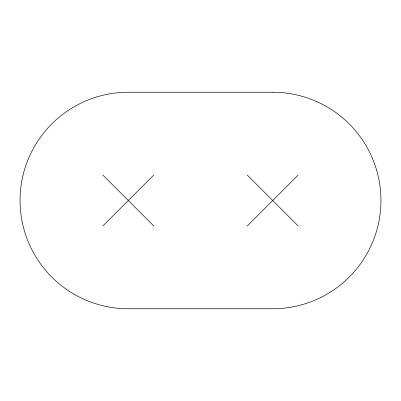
<?xml version="1.0" encoding="UTF-8"?>
<svg xmlns="http://www.w3.org/2000/svg" width="401" height="401" viewBox="0 0 401 401"><rect width="100%" height="100%" fill="white"/><g stroke="black" fill="none" stroke-linecap="round" stroke-linejoin="round"><path stroke-width="0.6" d="M102.801 226.019L153.839 174.981M247.161 226.019L298.199 174.981M247.161 174.981L298.199 226.019M102.801 174.981L153.839 226.019M272.68 92.23L128.32 92.23A108.27 108.27 0 0 0 20.05 200.5A108.27 108.27 0 0 0 128.32 308.77L272.68 308.77A108.27 108.27 0 0 0 380.95 200.5A108.27 108.27 0 0 0 272.68 92.23"/></g></svg>
